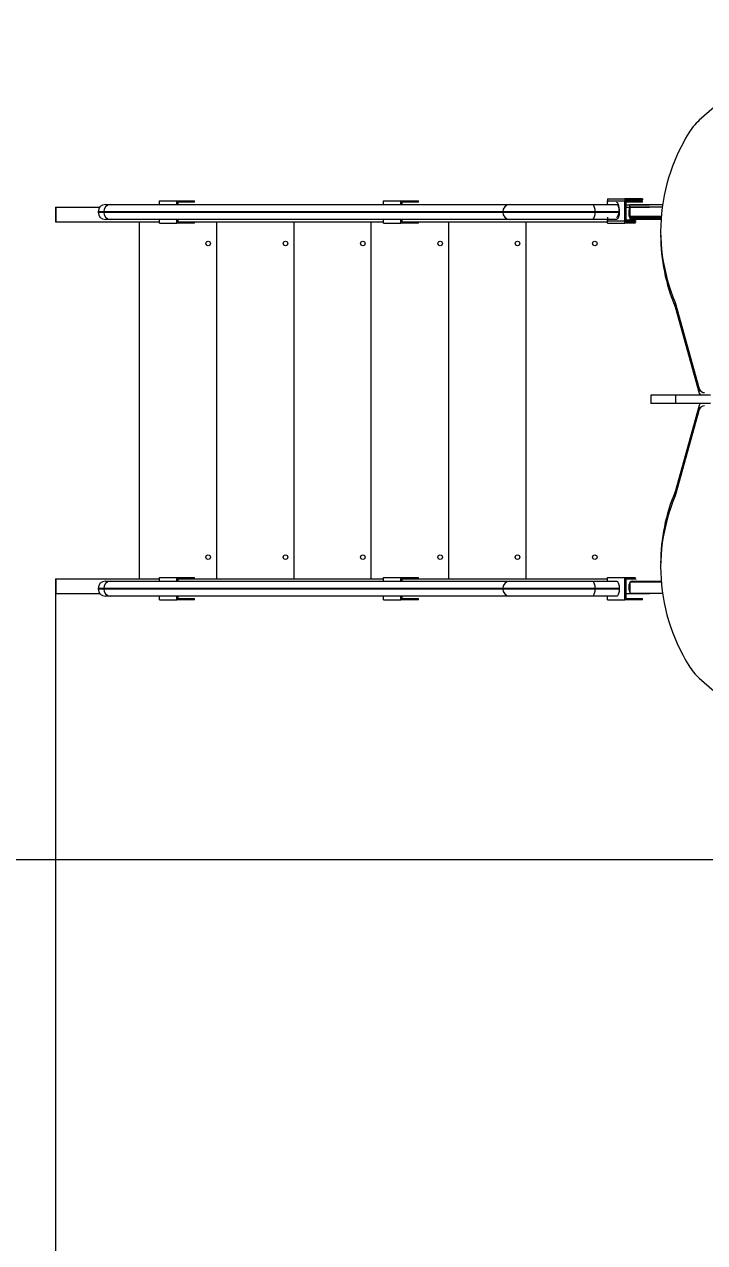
# Model space of a CAD drawing. Header units: millimetres. Extents: x -5238 to 5144, y -3542 to 5092.
# Drawn here: x -2462 to -1230, y -1336 to 870 of the extents above; entities that cross this region are included whole.
import ezdxf

# ---------------------------------------------------------------- set-up
doc = ezdxf.new("R2010")
doc.units = ezdxf.units.MM
for name, color, linetype in [('DIKOM_ОБЪЕКТ', 7, 'Continuous'), ('DIKOM_РАЗМЕР_ЗОНА', 7, 'Continuous'), ('DIKOM_РАЗМЕР_ОБЪЕКТА', 7, 'Continuous')]:
    doc.layers.add(name, color=color, linetype=linetype)
doc.styles.add('style1', font='arial.ttf', dxfattribs={"width": 0.8})
doc.dimstyles.new('1-50', dxfattribs={"dimtxt": 300, "dimasz": 200, "dimexe": 100, "dimexo": 0, "dimgap": 100, "dimtad": 1, "dimtxsty": 'style1', "dimcen": 200, "dimclrd": 7, "dimclre": 7, "dimclrt": 7, "dimadec": 1, "dimazin": 2, "dimtfac": 1, "dimtmove": 0, "dimatfit": 2, "dimfxl": 0, "dimlwd": 25, "dimlwe": 18, "dimarcsym": 0})

# ---------------------------------------------------------------- blocks, each defined once
blk = doc.blocks.new('*D0')
at = {"layer": 'Defpoints', "color": 0, "transparency": 16777216}
for p in [(2469.5, 3229.2), (-4251.5, -643.3), (-419.6, -643.3)]:
    blk.add_point(p, dxfattribs=at)
at = {"layer": 'DIKOM_РАЗМЕР_ОБЪЕКТА', "color": 7, "lineweight": 18, "transparency": 16777216}
for p, q in [((2469.5, 3229.2), (-4351.5, 3229.2)), ((-419.6, -643.3), (-4351.5, -643.3))]:
    blk.add_line(p, q, dxfattribs=at)
at = {"layer": 'DIKOM_РАЗМЕР_ОБЪЕКТА', "color": 7, "lineweight": 25, "transparency": 16777216}
blk.add_line((-4251.5, 3029.2), (-4251.5, -443.3), dxfattribs=at)
at = {"layer": 'DIKOM_РАЗМЕР_ОБЪЕКТА', "color": 7, "transparency": 16777216}
for points in [[(-4284.9, 3029.2), (-4218.2, 3029.2), (-4251.5, 3229.2)], [(-4284.9, -443.3), (-4218.2, -443.3), (-4251.5, -643.3)]]:
    blk.add_solid(points, dxfattribs=at)
at = {"layer": 'DIKOM_РАЗМЕР_ОБЪЕКТА', "color": 7, "transparency": 16777216, "insert": (-4504.8, 1293), "char_height": 300, "attachment_point": 5, "rotation": 90, "style": 'style1'}
blk.add_mtext('3900', dxfattribs=at)
blk = doc.blocks.new('*D1')
at = {"layer": 'Defpoints', "color": 0, "transparency": 16777216}
for p in [(-4787.6, 5091.6), (3144.2, 5091.6), (-2554.2, -2403.3)]:
    blk.add_point(p, dxfattribs=at)
at = {"layer": 'DIKOM_РАЗМЕР_ЗОНА', "color": 7, "lineweight": 18, "transparency": 16777216}
for p, q in [((3144.2, 5091.6), (-4887.6, 5091.6)), ((-2554.2, -2403.3), (-4887.6, -2403.3))]:
    blk.add_line(p, q, dxfattribs=at)
at = {"layer": 'DIKOM_РАЗМЕР_ЗОНА', "color": 7, "lineweight": 25, "transparency": 16777216}
blk.add_line((-4787.6, -2203.3), (-4787.6, 4891.6), dxfattribs=at)
at = {"layer": 'DIKOM_РАЗМЕР_ЗОНА', "color": 7, "transparency": 16777216}
for points in [[(-4821, 4891.6), (-4754.3, 4891.6), (-4787.6, 5091.6)], [(-4821, -2203.3), (-4754.3, -2203.3), (-4787.6, -2403.3)]]:
    blk.add_solid(points, dxfattribs=at)
at = {"layer": 'DIKOM_РАЗМЕР_ЗОНА', "color": 7, "transparency": 16777216, "insert": (-5040.8, 1344.1), "char_height": 300, "attachment_point": 5, "rotation": 90, "style": 'style1'}
blk.add_mtext('7500', dxfattribs=at)
blk = doc.blocks.new('*D2')
at = {"layer": 'Defpoints', "color": 0, "transparency": 16777216}
for p in [(5144.2, 2720), (-4054.2, -903.3), (5144.2, -3441.9)]:
    blk.add_point(p, dxfattribs=at)
at = {"layer": 'DIKOM_РАЗМЕР_ЗОНА', "color": 7, "lineweight": 18, "transparency": 16777216}
for p, q in [((5144.2, 2720), (5144.2, -3541.9)), ((-4054.2, -903.3), (-4054.2, -3541.9))]:
    blk.add_line(p, q, dxfattribs=at)
at = {"layer": 'DIKOM_РАЗМЕР_ЗОНА', "color": 7, "lineweight": 25, "transparency": 16777216}
blk.add_line((-3854.2, -3441.9), (4944.2, -3441.9), dxfattribs=at)
at = {"layer": 'DIKOM_РАЗМЕР_ЗОНА', "color": 7, "transparency": 16777216}
for points in [[(-3854.2, -3408.5), (-3854.2, -3475.2), (-4054.2, -3441.9)], [(4944.2, -3408.5), (4944.2, -3475.2), (5144.2, -3441.9)]]:
    blk.add_solid(points, dxfattribs=at)
at = {"layer": 'DIKOM_РАЗМЕР_ЗОНА', "color": 7, "transparency": 16777216, "insert": (545, -3188.7), "char_height": 300, "attachment_point": 5, "style": 'style1'}
blk.add_mtext('9200', dxfattribs=at)
blk = doc.blocks.new('*D3')
at = {"layer": 'Defpoints', "color": 0, "transparency": 16777216}
for p in [(3889.9, 2956), (-2405.7, -161.1), (3889.9, -2949.3)]:
    blk.add_point(p, dxfattribs=at)
at = {"layer": 'DIKOM_РАЗМЕР_ОБЪЕКТА', "color": 7, "lineweight": 18, "transparency": 16777216}
for p, q in [((3889.9, 2956), (3889.9, -3049.3)), ((-2405.7, -161.1), (-2405.7, -3049.3))]:
    blk.add_line(p, q, dxfattribs=at)
at = {"layer": 'DIKOM_РАЗМЕР_ОБЪЕКТА', "color": 7, "lineweight": 25, "transparency": 16777216}
blk.add_line((-2205.7, -2949.3), (3689.9, -2949.3), dxfattribs=at)
at = {"layer": 'DIKOM_РАЗМЕР_ОБЪЕКТА', "color": 7, "transparency": 16777216}
for points in [[(-2205.7, -2915.9), (-2205.7, -2982.6), (-2405.7, -2949.3)], [(3689.9, -2915.9), (3689.9, -2982.6), (3889.9, -2949.3)]]:
    blk.add_solid(points, dxfattribs=at)
at = {"layer": 'DIKOM_РАЗМЕР_ОБЪЕКТА', "color": 7, "transparency": 16777216, "insert": (742.1, -2696), "char_height": 300, "attachment_point": 5, "style": 'style1'}
blk.add_mtext('6300', dxfattribs=at)

msp = doc.modelspace()

# ---------------------------------------------------------------- linework, layer by layer
at = {"layer": 'DIKOM_ОБЪЕКТ', "color": 7, "linetype": 'Continuous', "lineweight": 15}
for p, q in [((-1164.218, 762.432), (-1240.247, 696.05)), ((-1405.988, 553.948), (-1374.744, 553.948)), ((-1405.988, 553.948), (-1405.988, 547.448)), ((-1374.744, 553.948), (-1374.744, 513.948)), ((-1348.968, 553.948), (-1374.744, 553.948)), ((-1372.903, 515.948), (-1372.903, 551.948)), ((-1372.903, 551.948), (-1348.968, 551.948)), ((-1348.968, 553.948), (-1348.968, 551.948)), ((-1342.873, 553.948), (-1348.968, 553.948)), ((-1348.968, 551.948), (-1342.873, 551.948)), ((-1342.873, 553.948), (-1342.873, 551.948)), ((-2405.679, 538.948), (-2405.679, 511.948)), ((-2405.679, 538.948), (-2404.091, 538.948)), ((-2404.091, 511.948), (-2404.091, 538.948)), ((-2404.091, 538.948), (-2325.039, 538.948)), ((-2328.203, 530.448), (-2328.203, 529.448)), ((-2318.117, 530.448), (-2328.203, 530.448)), ((-2328.203, 529.448), (-2318.117, 529.448)), ((-1595.6, 530.448), (-2318.117, 530.448)), ((-2318.117, 529.448), (-2318.117, 530.448)), ((-2318.117, 529.448), (-1595.6, 529.448)), ((-2315.203, 543.448), (-2306.15, 543.448)), ((-2306.15, 543.448), (-1583.632, 543.448)), ((-2217.16, 543.448), (-2217.16, 549.948)), ((-2217.16, 549.948), (-2185.916, 549.948)), ((-2185.916, 543.448), (-2185.916, 549.948)), ((-2185.916, 549.948), (-2160.14, 549.948)), ((-2160.14, 547.948), (-2184.075, 547.948)), ((-2184.075, 547.948), (-2184.075, 543.448)), ((-2160.14, 547.948), (-2160.14, 549.948)), ((-2160.14, 549.948), (-2154.045, 549.948)), ((-2154.045, 547.948), (-2160.14, 547.948)), ((-2154.045, 547.948), (-2154.045, 549.948)), ((-1811.574, 543.448), (-1811.574, 549.948)), ((-1811.574, 549.948), (-1780.33, 549.948)), ((-1780.33, 543.448), (-1780.33, 549.948)), ((-1780.33, 549.948), (-1754.554, 549.948)), ((-1754.554, 547.948), (-1778.489, 547.948)), ((-1778.489, 547.948), (-1778.489, 543.448)), ((-1754.554, 547.948), (-1754.554, 549.948)), ((-1754.554, 549.948), (-1748.459, 549.948)), ((-1748.459, 547.948), (-1754.554, 547.948)), ((-1748.459, 547.948), (-1748.459, 549.948)), ((-1429.086, 530.448), (-1595.6, 530.448)), ((-1595.6, 529.448), (-1595.6, 530.448)), ((-1595.6, 529.448), (-1429.086, 529.448)), ((-1583.632, 543.448), (-1434.163, 543.448)), ((-1434.163, 543.448), (-1389.975, 543.448)), ((-1429.086, 529.448), (-1429.086, 530.448)), ((-1384.898, 530.448), (-1429.086, 530.448)), ((-1429.086, 529.448), (-1384.898, 529.448)), ((-1405.988, 543.448), (-1405.988, 549.948)), ((-1405.988, 549.948), (-1374.744, 549.948)), ((-1384.898, 534.448), (-1384.898, 533.448)), ((-1384.898, 529.448), (-1384.898, 530.448)), ((-1374.744, 509.948), (-1374.744, 549.948)), ((-1374.744, 549.948), (-1348.968, 549.948)), ((-1348.968, 547.948), (-1372.903, 547.948)), ((-1372.903, 547.948), (-1372.903, 511.948)), ((-1372.903, 542.948), (-1330.211, 542.948)), ((-1372.903, 538.948), (-1330.211, 538.948)), ((-1366.871, 536.948), (-1366.871, 526.448)), ((-1365.737, 536.948), (-1366.871, 536.948)), ((-1366.871, 522.448), (-1366.871, 532.948)), ((-1365.737, 532.948), (-1366.871, 532.948)), ((-1365.737, 521.948), (-1365.737, 542.948)), ((-1306.469, 542.948), (-1365.737, 542.948)), ((-1365.737, 538.948), (-1365.737, 517.948)), ((-1307.061, 538.948), (-1365.737, 538.948)), ((-1348.968, 547.948), (-1348.968, 549.948)), ((-1348.968, 549.948), (-1342.873, 549.948)), ((-1342.873, 547.948), (-1348.968, 547.948)), ((-1342.873, 547.948), (-1342.873, 549.948)), ((-2405.679, 511.948), (-2404.091, 511.948)), ((-2404.091, 511.948), (-2217.16, 511.948)), ((-2306.15, 516.448), (-2315.203, 516.448)), ((-1583.632, 516.448), (-2306.15, 516.448)), ((-2254.164, 511.948), (-2254.164, -134.052)), ((-2217.16, 509.948), (-2217.16, 516.448)), ((-2217.16, 509.948), (-2185.916, 509.948)), ((-2185.916, 509.948), (-2185.916, 516.448)), ((-2160.14, 509.948), (-2185.916, 509.948)), ((-2184.075, 516.448), (-2184.075, 511.948)), ((-2184.075, 511.948), (-1811.574, 511.948)), ((-2160.14, 509.948), (-2160.14, 511.948)), ((-2154.045, 509.948), (-2160.14, 509.948)), ((-2154.045, 509.948), (-2154.045, 511.948)), ((-2114.164, 511.948), (-2114.164, -134.052)), ((-1974.164, 511.948), (-1974.164, -134.052)), ((-1834.164, -134.052), (-1834.164, 511.948)), ((-1811.574, 509.948), (-1811.574, 516.448)), ((-1811.574, 509.948), (-1780.33, 509.948)), ((-1780.33, 509.948), (-1780.33, 516.448)), ((-1754.554, 509.948), (-1780.33, 509.948)), ((-1778.489, 516.448), (-1778.489, 511.948)), ((-1778.489, 511.948), (-1405.988, 511.948)), ((-1754.554, 509.948), (-1754.554, 511.948)), ((-1748.459, 509.948), (-1754.554, 509.948)), ((-1748.459, 509.948), (-1748.459, 511.948)), ((-1694.164, 511.948), (-1694.164, -134.052)), ((-1434.163, 516.448), (-1583.632, 516.448)), ((-1554.164, 511.948), (-1554.164, -134.052)), ((-1389.975, 516.448), (-1434.163, 516.448)), ((-1405.988, 520.448), (-1405.988, 513.948)), ((-1405.988, 509.948), (-1405.988, 516.448)), ((-1405.988, 513.948), (-1374.744, 513.948)), ((-1405.988, 509.948), (-1374.744, 509.948)), ((-1374.744, 513.948), (-1355.731, 513.948)), ((-1355.731, 509.948), (-1374.744, 509.948)), ((-1372.903, 515.948), (-1354.082, 515.948)), ((-1372.903, 511.948), (-1354.082, 511.948)), ((-1365.737, 526.448), (-1366.871, 526.448)), ((-1365.737, 522.448), (-1366.871, 522.448)), ((-1308.848, 521.948), (-1365.737, 521.948)), ((-1309.17, 517.948), (-1365.737, 517.948)), ((-1361.673, 520.448), (-1308.969, 520.448)), ((-1309.291, 516.448), (-1361.673, 516.448)), ((-1283.631, 366.012), (-1240.048, 209.596)), ((-1283.631, 366.012), (-1283.631, 358.512)), ((-1283.631, 358.512), (-1240.048, 202.096)), ((-1240.048, 202.096), (-1240.048, 209.596)), ((-1327.799, 198.448), (-1327.799, 183.448)), ((-1282.746, 198.448), (-1327.799, 198.448)), ((-1282.746, 183.448), (-1327.799, 183.448)), ((-1240.048, 179.812), (-1283.631, 23.396)), ((-1282.746, 183.448), (-1282.746, 198.448)), ((-1219.585, 198.448), (-1282.746, 198.448)), ((-1219.585, 183.448), (-1282.746, 183.448)), ((-1240.048, 172.312), (-1240.048, 179.812)), ((-1240.048, 172.312), (-1283.631, 15.896)), ((-1283.631, 15.896), (-1283.631, 23.396)), ((-2217.16, -138.552), (-2217.16, -132.052)), ((-2217.16, -132.052), (-2185.916, -132.052)), ((-2185.916, -138.552), (-2185.916, -132.052)), ((-2185.916, -132.052), (-2160.14, -132.052)), ((-2160.14, -134.052), (-2160.14, -132.052)), ((-2160.14, -132.052), (-2154.045, -132.052)), ((-2154.045, -134.052), (-2154.045, -132.052)), ((-1811.574, -138.552), (-1811.574, -132.052)), ((-1811.574, -132.052), (-1780.33, -132.052)), ((-1780.33, -138.552), (-1780.33, -132.052)), ((-1780.33, -132.052), (-1754.554, -132.052)), ((-1754.554, -134.052), (-1754.554, -132.052)), ((-1754.554, -132.052), (-1748.459, -132.052)), ((-1748.459, -134.052), (-1748.459, -132.052)), ((-1405.988, -138.552), (-1405.988, -132.052)), ((-1405.988, -132.052), (-1374.744, -132.052)), ((-1374.744, -172.052), (-1374.744, -132.052)), ((-1374.744, -132.052), (-1355.731, -132.052)), ((-2405.679, -134.052), (-2405.679, -161.052)), ((-2405.679, -134.052), (-2404.091, -134.052)), ((-2404.091, -161.052), (-2404.091, -134.052)), ((-2404.091, -134.052), (-2217.16, -134.052)), ((-2328.203, -151.552), (-2328.203, -152.552)), ((-2318.117, -151.552), (-2328.203, -151.552)), ((-2328.203, -152.552), (-2318.117, -152.552)), ((-2318.117, -152.552), (-2318.117, -151.552)), ((-1595.6, -151.552), (-2318.117, -151.552)), ((-2318.117, -152.552), (-1595.6, -152.552)), ((-2315.203, -138.552), (-2306.15, -138.552)), ((-2306.15, -138.552), (-1583.632, -138.552)), ((-2184.075, -134.052), (-2184.075, -138.552)), ((-2184.075, -134.052), (-1811.574, -134.052)), ((-1778.489, -134.052), (-1778.489, -138.552)), ((-1778.489, -134.052), (-1405.988, -134.052)), ((-1595.6, -152.552), (-1595.6, -151.552)), ((-1429.086, -151.552), (-1595.6, -151.552)), ((-1595.6, -152.552), (-1429.086, -152.552)), ((-1583.632, -138.552), (-1434.163, -138.552)), ((-1434.163, -138.552), (-1389.975, -138.552)), ((-1429.086, -152.552), (-1429.086, -151.552)), ((-1384.898, -151.552), (-1429.086, -151.552)), ((-1429.086, -152.552), (-1384.898, -152.552)), ((-1384.898, -152.552), (-1384.898, -151.552)), ((-1372.903, -134.052), (-1372.903, -170.052)), ((-1372.903, -134.052), (-1354.082, -134.052)), ((-1366.871, -155.052), (-1366.871, -144.552)), ((-1365.737, -144.552), (-1366.871, -144.552)), ((-1365.737, -140.052), (-1365.737, -161.052)), ((-1308.847, -140.052), (-1365.737, -140.052)), ((-1361.673, -138.552), (-1308.968, -138.552)), ((-2405.679, -161.052), (-2404.091, -161.052)), ((-2404.091, -161.052), (-2325.039, -161.052)), ((-2306.15, -165.552), (-2315.203, -165.552)), ((-1583.632, -165.552), (-2306.15, -165.552)), ((-2217.16, -172.052), (-2217.16, -165.552)), ((-2217.16, -172.052), (-2185.916, -172.052)), ((-2185.916, -172.052), (-2185.916, -165.552)), ((-2160.14, -172.052), (-2185.916, -172.052)), ((-2184.075, -165.552), (-2184.075, -170.052)), ((-2184.075, -170.052), (-2160.14, -170.052)), ((-2160.14, -172.052), (-2160.14, -170.052)), ((-2160.14, -170.052), (-2154.045, -170.052)), ((-2154.045, -172.052), (-2160.14, -172.052)), ((-2154.045, -172.052), (-2154.045, -170.052)), ((-1811.574, -172.052), (-1811.574, -165.552)), ((-1811.574, -172.052), (-1780.33, -172.052)), ((-1780.33, -172.052), (-1780.33, -165.552)), ((-1754.554, -172.052), (-1780.33, -172.052)), ((-1778.489, -165.552), (-1778.489, -170.052)), ((-1778.489, -170.052), (-1754.554, -170.052)), ((-1754.554, -172.052), (-1754.554, -170.052)), ((-1754.554, -170.052), (-1748.459, -170.052)), ((-1748.459, -172.052), (-1754.554, -172.052)), ((-1748.459, -172.052), (-1748.459, -170.052)), ((-1434.163, -165.552), (-1583.632, -165.552)), ((-1389.975, -165.552), (-1434.163, -165.552)), ((-1405.988, -172.052), (-1405.988, -165.552)), ((-1405.988, -172.052), (-1374.744, -172.052)), ((-1348.968, -172.052), (-1374.744, -172.052)), ((-1372.903, -161.052), (-1330.211, -161.052)), ((-1372.903, -170.052), (-1348.968, -170.052)), ((-1365.737, -155.052), (-1366.871, -155.052)), ((-1306.468, -161.052), (-1365.737, -161.052)), ((-1348.968, -172.052), (-1348.968, -170.052)), ((-1348.968, -170.052), (-1342.873, -170.052)), ((-1342.873, -172.052), (-1348.968, -172.052)), ((-1342.873, -172.052), (-1342.873, -170.052)), ((-1240.247, -314.141), (-1164.218, -380.524))]:
    msp.add_line(p, q, dxfattribs=at)
at = {"layer": 'DIKOM_ОБЪЕКТ', "color": 7, "linetype": 'Continuous', "lineweight": 15, "flags": 128}
for points in [[(-1258.912, 673.072), (-1264.667, 663.345), (-1270.096, 653.478), (-1275.194, 643.48), (-1279.957, 633.359), (-1284.381, 623.122), (-1288.461, 612.78), (-1292.196, 602.34), (-1295.581, 591.811), (-1298.615, 581.201), (-1301.293, 570.521), (-1303.615, 559.778), (-1305.578, 548.981), (-1307.18, 538.14), (-1308.421, 527.263), (-1309.298, 516.36), (-1309.812, 505.439), (-1309.963, 494.51), (-1309.749, 483.582), (-1309.171, 472.664), (-1308.229, 461.765), (-1306.926, 450.894), (-1305.26, 440.06), (-1303.234, 429.272), (-1300.85, 418.539), (-1298.109, 407.87), (-1295.014, 397.274), (-1291.567, 386.76), (-1287.772, 376.337), (-1283.631, 366.012)], [(-1434.163, 543.448), (-1433.282, 543.251), (-1432.427, 542.664), (-1431.625, 541.706), (-1430.9, 540.407), (-1430.274, 538.804), (-1429.766, 536.948), (-1429.392, 534.894), (-1429.163, 532.705), (-1429.086, 530.448)], [(-1429.086, 529.448), (-1429.163, 527.191), (-1429.392, 525.002), (-1429.766, 522.948), (-1430.274, 521.092), (-1430.9, 519.489), (-1431.625, 518.19), (-1432.427, 517.232), (-1433.282, 516.646), (-1434.163, 516.448)], [(-1384.898, 534.448), (-1384.975, 536.705), (-1385.204, 538.894), (-1385.578, 540.948), (-1386.086, 542.804), (-1386.712, 544.407), (-1387.437, 545.706), (-1388.239, 546.664), (-1389.094, 547.251), (-1389.975, 547.448)], [(-1389.975, 543.448), (-1389.094, 543.251), (-1388.239, 542.664), (-1387.437, 541.706), (-1386.712, 540.407), (-1386.086, 538.804), (-1385.578, 536.948), (-1385.204, 534.894), (-1384.975, 532.705), (-1384.898, 530.448)], [(-1389.975, 520.448), (-1389.094, 520.646), (-1388.239, 521.232), (-1387.437, 522.19), (-1386.712, 523.489), (-1386.086, 525.092), (-1385.578, 526.948), (-1385.204, 529.002), (-1384.975, 531.191), (-1384.898, 533.448)], [(-1384.898, 529.448), (-1384.975, 527.191), (-1385.204, 525.002), (-1385.578, 522.948), (-1386.086, 521.092), (-1386.712, 519.489), (-1387.437, 518.19), (-1388.239, 517.232), (-1389.094, 516.646), (-1389.975, 516.448)], [(-1283.631, 15.896), (-1287.772, 5.572), (-1291.567, -4.852), (-1295.014, -15.366), (-1298.109, -25.962), (-1300.85, -36.631), (-1303.234, -47.364), (-1305.26, -58.152), (-1306.926, -68.986), (-1308.229, -79.857), (-1309.171, -90.756), (-1309.749, -101.674), (-1309.963, -112.602), (-1309.812, -123.531), (-1309.298, -134.452), (-1308.421, -145.355), (-1307.18, -156.232), (-1305.578, -167.073), (-1303.615, -177.869), (-1301.293, -188.613), (-1298.615, -199.293), (-1295.581, -209.903), (-1292.196, -220.432), (-1288.461, -230.872), (-1284.381, -241.214), (-1279.957, -251.45), (-1275.194, -261.572), (-1270.096, -271.57), (-1264.667, -281.437), (-1258.912, -291.164)], [(-1434.163, -138.552), (-1433.282, -138.749), (-1432.427, -139.336), (-1431.625, -140.294), (-1430.9, -141.593), (-1430.274, -143.196), (-1429.766, -145.052), (-1429.392, -147.106), (-1429.163, -149.295), (-1429.086, -151.552)], [(-1429.086, -152.552), (-1429.163, -154.809), (-1429.392, -156.998), (-1429.766, -159.052), (-1430.274, -160.908), (-1430.9, -162.511), (-1431.625, -163.81), (-1432.427, -164.768), (-1433.282, -165.354), (-1434.163, -165.552)], [(-1389.975, -138.552), (-1389.094, -138.749), (-1388.239, -139.336), (-1387.437, -140.294), (-1386.712, -141.593), (-1386.086, -143.196), (-1385.578, -145.052), (-1385.204, -147.106), (-1384.975, -149.295), (-1384.898, -151.552)], [(-1384.898, -152.552), (-1384.975, -154.809), (-1385.204, -156.998), (-1385.578, -159.052), (-1386.086, -160.908), (-1386.712, -162.511), (-1387.437, -163.81), (-1388.239, -164.768), (-1389.094, -165.354), (-1389.975, -165.552)]]:
    msp.add_lwpolyline(points, dxfattribs=at)
at = {"layer": 'DIKOM_ОБЪЕКТ', "color": 7, "linetype": 'Continuous', "lineweight": 15}
for centre in [(-2129.164, 472.948), (-1989.164, 472.948), (-1849.164, 472.948), (-1709.164, 472.948), (-1569.164, 472.948), (-1429.164, 472.948), (-2129.164, -95.052), (-1989.164, -95.052), (-1849.164, -95.052), (-1709.164, -95.052), (-1569.164, -95.052), (-1429.164, -95.052)]:
    msp.add_circle(centre, 4, dxfattribs=at)
for centre, radius, start, end in [((-1161.757, 613.222), 114.11, 133.460106, 148.366098), ((-2315.203, 530.448), 13, 90, 180), ((-2315.203, 529.448), 13, 180, 270), ((-2305.633, 528.932), 12.495, 177.632441, 267.631638), ((-2305.589, 530.923), 12.537, 92.562661, 182.173227), ((-1583.116, 528.932), 12.495, 177.632441, 267.631638), ((-1583.072, 530.923), 12.537, 92.562661, 182.173227), ((-1360.304, 536.999), 6.567, 145.810329, 180.447429), ((-1360.304, 532.999), 6.567, 145.810269, 180.44768), ((-1360.304, 526.397), 6.568, 179.552471, 214.189264), ((-1360.304, 522.397), 6.567, 179.552257, 214.18973), ((-1361.607, 525.291), 4.843, 223.644982, 269.21938), ((-1361.607, 521.29), 4.843, 223.643695, 269.220875), ((-1354.118, 525.291), 4.843, 223.644982, 269.21938), ((-1354.118, 521.29), 4.843, 223.643695, 269.220875), ((-976.149, 488.465), 333.816, 180.085424, 202.910678), ((-1230.76, 212.775), 9.817, 198.892187, 272.52706), ((-1232.039, 204.394), 8.332, 196.006474, 225.528049), ((-1232.041, 177.515), 8.33, 134.583829, 163.995354), ((-1230.76, 169.133), 9.817, 87.473023, 161.10785), ((-976.319, -106.522), 333.645, 157.083411, 179.920482), ((-2315.203, -151.552), 13, 90, 180), ((-2315.203, -152.552), 13, 180, 270), ((-2305.633, -153.068), 12.494, 177.63223, 267.631816), ((-2305.589, -151.077), 12.537, 92.562986, 182.172968), ((-1583.116, -153.068), 12.494, 177.63223, 267.631816), ((-1583.072, -151.077), 12.537, 92.562986, 182.172968), ((-1360.304, -144.501), 6.568, 145.810736, 180.447529), ((-1361.607, -143.395), 4.843, 90.78062, 136.355018), ((-1354.118, -143.395), 4.843, 90.78062, 136.355018), ((-1360.304, -155.103), 6.567, 179.552571, 214.189671), ((-1161.757, -231.314), 114.11, 211.633902, 226.539894)]:
    msp.add_arc(centre, radius, start, end, dxfattribs=at)

# ---------------------------------------------------------------- dimensions: what is measured, and where the dimension line sits
at = {"layer": 'DIKOM_РАЗМЕР_ЗОНА'}
dim = msp.add_linear_dim(base=(-4787.635, 5091.556), p1=(-2554.164, -2403.276), p2=(3144.22, 5091.556), angle=90, text='7500', dimstyle='1-50', dxfattribs=at)
dim.commit()
dim.dimension.update_dxf_attribs({"geometry": '*D1', "text_midpoint": (-4787.635, 1344.14), "dimtype": 160})
dim = msp.add_linear_dim(base=(5144.22, -3441.876), p1=(-4054.164, -903.276), p2=(5144.22, 2720.022), text='9200', dimstyle='1-50', dxfattribs=at)
dim.commit()
dim.dimension.update_dxf_attribs({"geometry": '*D2', "text_midpoint": (545.028, -3441.876), "dimtype": 160})
at = {"layer": 'DIKOM_РАЗМЕР_ОБЪЕКТА'}
dim = msp.add_linear_dim(base=(-4251.523, -643.276), p1=(2469.506, 3229.243), p2=(-419.568, -643.276), angle=90, text='3900', dimstyle='1-50', dxfattribs=at)
dim.commit()
dim.dimension.update_dxf_attribs({"geometry": '*D0', "text_midpoint": (-4251.523, 1292.984), "dimtype": 160})
dim = msp.add_linear_dim(base=(3889.931, -2949.281), p1=(-2405.679, -161.052), p2=(3889.931, 2956.002), text='6300', dimstyle='1-50', dxfattribs=at)
dim.commit()
dim.dimension.update_dxf_attribs({"geometry": '*D3', "text_midpoint": (742.126, -2949.281), "dimtype": 160})

doc.saveas('drawing.dxf')
